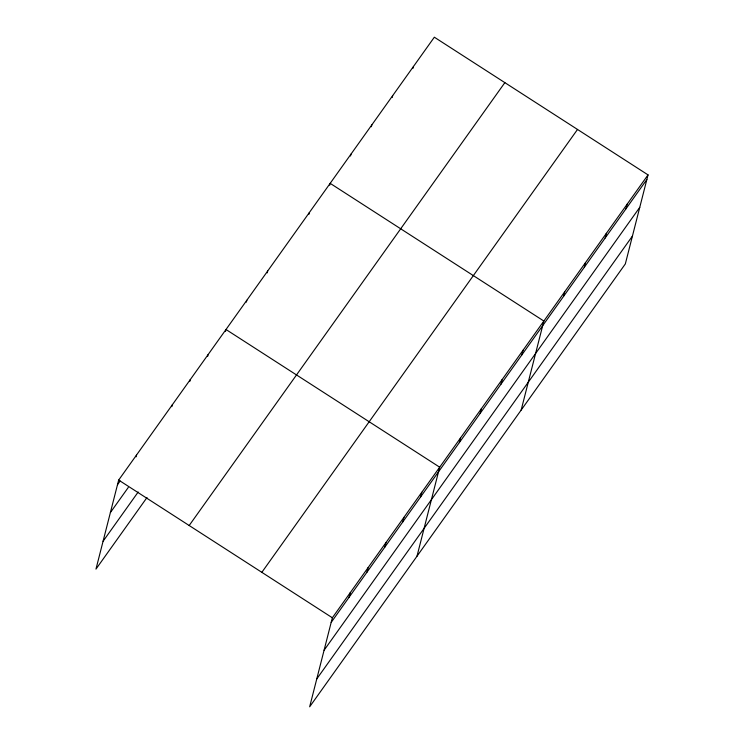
<?xml version="1.0" encoding="UTF-8"?>
<svg xmlns="http://www.w3.org/2000/svg" width="744" height="744" viewBox="0 0 744 744"><rect width="100%" height="100%" fill="white"/><g stroke="black" fill="none" stroke-linecap="round" stroke-linejoin="round"><path stroke-width="1.12" d="M648.033 174.887L332.354 617.771L309.662 706.8L625.332 263.925L648.033 174.887L434.338 37.2L118.668 480.075L95.967 569.114L146.987 497.541M136.078 456.835L136.552 454.984M171.855 406.643L172.329 404.792M189.748 381.542L190.222 379.691M207.632 356.45L208.106 354.6M225.525 331.35L225.99 329.499L439.685 467.186L416.993 556.224M246.357 302.12L246.831 300.269M267.189 272.89L267.663 271.039M308.862 214.43L309.337 212.579M329.694 185.2L330.169 183.35L543.855 321.036L521.163 410.074M350.526 155.97L351.001 154.12M371.358 126.74L371.833 124.89M392.2 97.51L392.674 95.66M413.032 68.281L413.506 66.43M349.066 597.302L350.247 592.67M366.95 572.21L368.131 567.579M384.843 547.11L386.024 542.478M402.727 522.018L403.908 517.378M420.611 496.918L421.792 492.286M459.336 442.596L460.517 437.956M480.168 413.366L481.349 408.726M501.01 384.137L502.191 379.496M521.842 354.907L523.023 350.266M563.506 296.447L564.687 291.806M584.347 267.217L585.528 262.576M605.179 237.987L606.36 233.346M626.011 208.757L627.192 204.116M117.487 484.707L120.137 480.996M110.382 512.56L128.275 487.469M103.072 541.26L138.189 491.998M189.181 525.515L504.86 82.64M261.841 572.331L577.511 129.456M331.173 622.403L646.852 179.527M324.077 650.256L639.747 207.371M316.758 678.947L632.437 236.071M118.668 480.075L332.354 617.771"/></g></svg>
